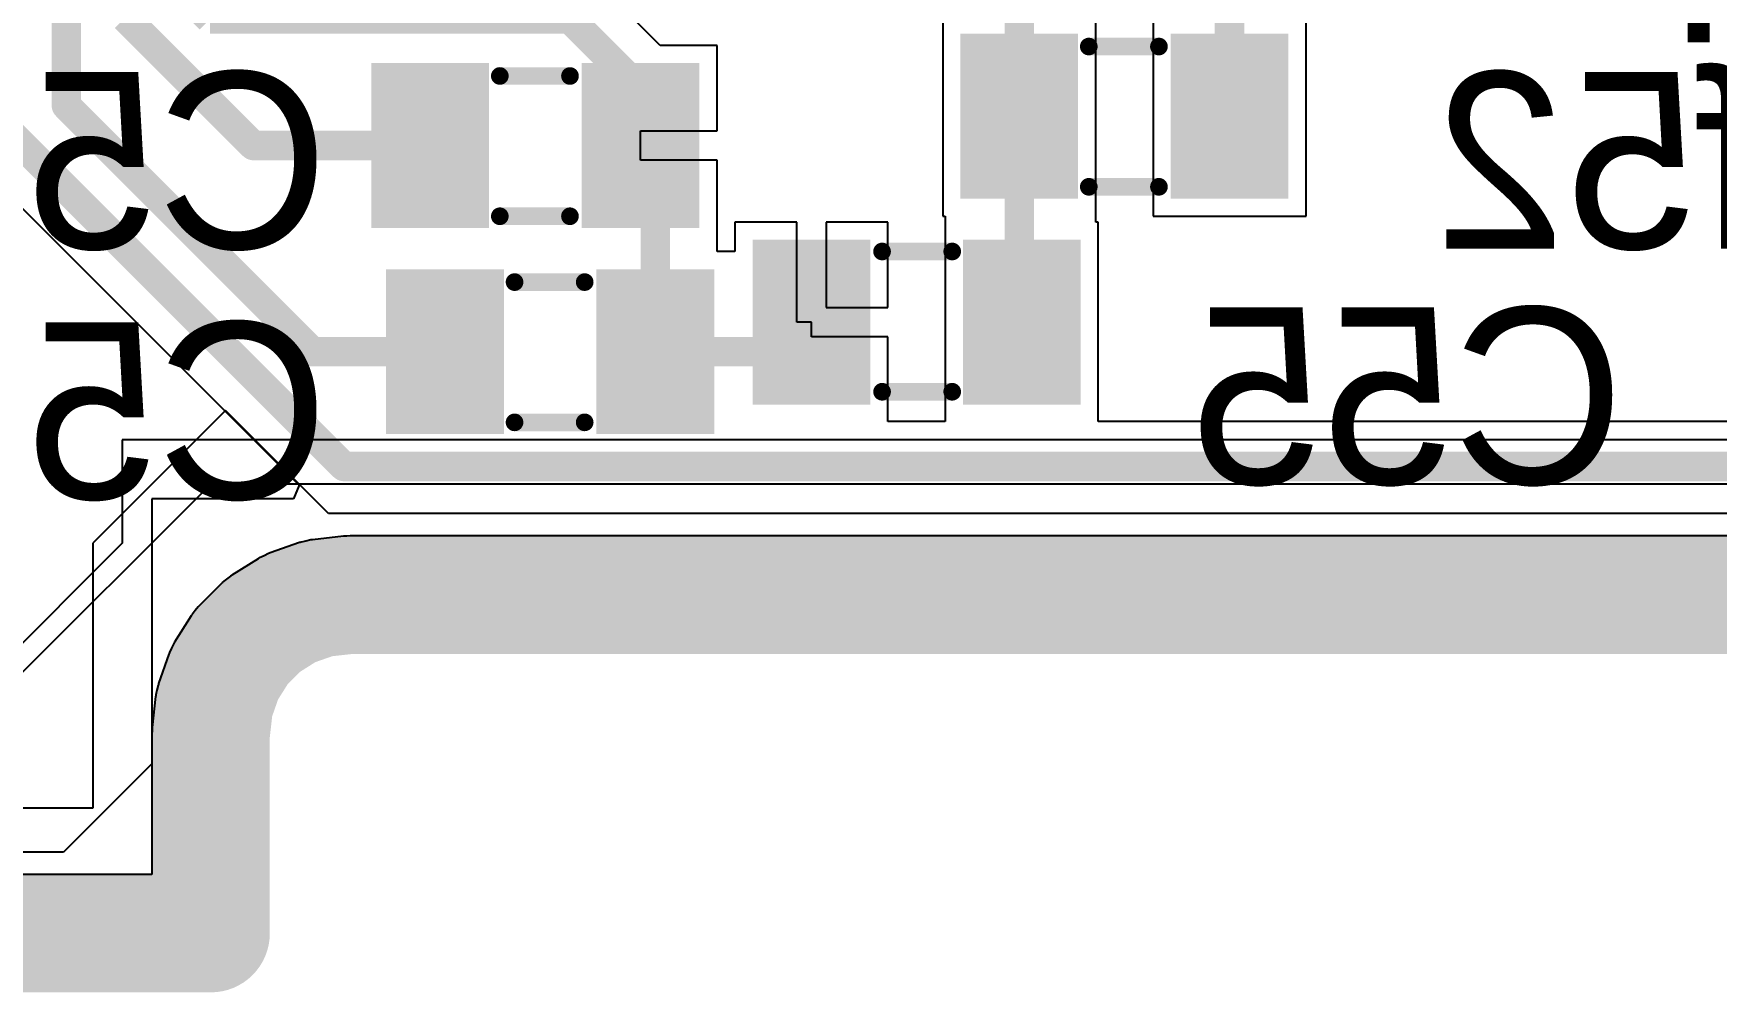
# Model space of a CAD drawing. Header units: millimetres. Extents: x 50.7 to 141.9, y 26.7 to 123.6.
# Drawn here: x 85.72 to 100.24, y 26.73 to 35 of the extents above; entities that cross this region are included whole.
import ezdxf

# ---------------------------------------------------------------- set-up
doc = ezdxf.new("R2010")
doc.units = ezdxf.units.MM
for name, color, linetype in [('BottomLayer', 5, 'Continuous'), ('BottomOverlay', 54, 'Continuous'), ('BottomPaste', 16, 'Continuous'), ('BottomSolder', 6, 'Continuous'), ('InternalPlane1', 76, 'Continuous'), ('InternalPlane3', 216, 'Continuous'), ('MidLayer3', 90, 'Continuous'), ('MidLayer4', 156, 'Continuous'), ('TopLayer', 1, 'Continuous'), ('TopOverlay', 2, 'Continuous')]:
    doc.layers.add(name, color=color, linetype=linetype)

msp = doc.modelspace()

# ---------------------------------------------------------------- linework, layer by layer
at = {"layer": 'BottomLayer'}
for p, q in [((91.126, 34.9), (90.622, 35.403)), ((93.563, 35.154), (93.563, 33.426)), ((94.883, 33.426), (94.883, 35.154)), ((95.377, 35.154), (95.377, 33.426)), ((96.698, 33.426), (96.698, 35.154)), ((91.618, 34.9), (91.126, 34.9)), ((91.618, 34.163), (91.618, 34.9)), ((90.957, 33.909), (90.957, 34.163)), ((90.957, 34.163), (91.618, 34.163)), ((85.222, 33.895), (88.012, 31.105)), ((91.618, 33.909), (90.957, 33.909)), ((91.618, 33.172), (91.618, 33.909)), ((93.563, 33.426), (93.585, 33.426)), ((93.585, 33.426), (93.585, 33.376)), ((94.883, 33.376), (94.883, 33.426)), ((94.883, 33.426), (94.883, 33.426)), ((95.377, 33.426), (96.698, 33.426)), ((92.304, 33.376), (91.77, 33.376)), ((91.77, 33.376), (91.77, 33.122)), ((92.304, 32.512), (92.304, 33.376)), ((93.091, 33.376), (92.558, 33.376)), ((92.558, 33.376), (92.558, 32.639)), ((93.091, 32.639), (93.091, 33.376)), ((93.585, 33.376), (93.585, 33.376)), ((93.585, 33.376), (93.585, 31.656)), ((94.905, 33.376), (94.883, 33.376)), ((94.905, 31.656), (94.905, 33.376)), ((91.618, 33.122), (91.618, 33.172)), ((91.618, 33.172), (91.618, 33.172)), ((91.745, 33.122), (91.618, 33.122)), ((91.77, 33.122), (91.745, 33.122)), ((91.745, 33.122), (91.745, 33.122)), ((92.431, 32.512), (92.304, 32.512)), ((92.431, 32.385), (92.431, 32.512)), ((92.558, 32.639), (93.091, 32.639)), ((93.091, 32.385), (92.431, 32.385)), ((93.091, 31.656), (93.091, 32.385)), ((93.585, 31.656), (93.091, 31.656)), ((127.88, 31.656), (94.905, 31.656)), ((88.012, 31.105), (87.963, 30.988)), ((87.963, 30.988), (86.741, 30.988)), ((86.741, 30.988), (86.741, 28.702)), ((86.741, 28.702), (86.233, 28.194)), ((86.233, 28.194), (85.979, 27.94)), ((85.979, 27.94), (52.705, 27.94))]:
    msp.add_line(p, q, dxfattribs=at)
at = {"layer": 'BottomLayer', "const_width": 0.254}
for points in [[(86.004, 34.381), (86.004, 41.808)], [(94.223, 32.512), (94.223, 36.068)], [(96.037, 34.29), (96.037, 36.043)], [(87.02, 35.351), (87.244, 35.128)], [(86.512, 35.141), (87.617, 34.036)], [(87.244, 35.128), (90.348, 35.128)], [(90.348, 35.128), (91.084, 34.392)], [(86.004, 34.381), (88.127, 32.258)], [(91.084, 32.258), (91.084, 34.392)], [(85.496, 34.17), (88.399, 31.267)], [(87.617, 34.036), (89.257, 34.036)], [(92.177, 32.258), (92.431, 32.512)], [(88.127, 32.258), (89.27, 32.258)], [(91.084, 32.258), (92.177, 32.258)], [(88.399, 31.267), (128.041, 31.267)]]:
    msp.add_lwpolyline(points, dxfattribs=at)
at = {"layer": 'BottomLayer', "const_width": 0.127}
for points in [[(85.941, 34.381, 1), (86.068, 34.381, 1)], [(85.941, 34.381, 1), (86.068, 34.381, 1)], [(91.021, 34.392, 1), (91.148, 34.392, 1)], [(91.021, 34.392, 1), (91.148, 34.392, 1)], [(95.974, 34.29, 1), (96.101, 34.29, 1)], [(87.554, 34.036, 1), (87.681, 34.036, 1)], [(87.554, 34.036, 1), (87.681, 34.036, 1)], [(89.194, 34.036, 1), (89.321, 34.036, 1)], [(92.367, 32.512, 1), (92.494, 32.512, 1)], [(94.159, 32.512, 1), (94.286, 32.512, 1)], [(88.063, 32.258, 1), (88.19, 32.258, 1)], [(88.063, 32.258, 1), (88.19, 32.258, 1)], [(89.206, 32.258, 1), (89.333, 32.258, 1)], [(91.021, 32.258, 1), (91.148, 32.258, 1)], [(91.021, 32.258, 1), (91.148, 32.258, 1)], [(92.113, 32.258, 1), (92.24, 32.258, 1)], [(92.113, 32.258, 1), (92.24, 32.258, 1)], [(88.336, 31.267, 1), (88.463, 31.267, 1)], [(88.336, 31.267, 1), (88.463, 31.267, 1)]]:
    msp.add_lwpolyline(points, format="xyb", close=True, dxfattribs=at)
at = {"layer": 'BottomLayer'}
for points in [[(93.817, 33.68), (94.629, 33.68), (93.817, 34.9), (94.629, 34.9)], [(95.631, 33.68), (96.444, 33.68), (95.631, 34.9), (96.444, 34.9)], [(88.737, 33.426), (89.549, 33.426), (88.737, 34.646), (89.549, 34.646)], [(90.551, 33.426), (91.364, 33.426), (90.551, 34.646), (91.364, 34.646)], [(92.837, 33.122), (92.024, 33.122), (92.837, 31.902), (92.024, 31.902)], [(94.651, 33.122), (93.839, 33.122), (94.651, 31.902), (93.839, 31.902)], [(88.864, 31.648), (89.676, 31.648), (88.864, 32.868), (89.676, 32.868)], [(90.678, 31.648), (91.491, 31.648), (90.678, 32.868), (91.491, 32.868)]]:
    msp.add_solid(points, dxfattribs=at)
at = {"layer": 'BottomOverlay', "const_width": 0.152}
for points in [[(94.823, 34.89), (95.428, 34.89)], [(89.743, 34.636), (90.348, 34.636)], [(94.823, 33.68), (95.428, 33.68)], [(89.743, 33.426), (90.348, 33.426)], [(93.04, 33.122), (93.645, 33.122)], [(89.87, 32.858), (90.475, 32.858)], [(93.04, 31.912), (93.645, 31.912)], [(89.87, 31.648), (90.475, 31.648)]]:
    msp.add_lwpolyline(points, dxfattribs=at)
at = {"layer": 'BottomOverlay', "const_width": 0.0762}
for points in [[(94.785, 34.89, 1), (94.861, 34.89, 1)], [(95.39, 34.89, 1), (95.466, 34.89, 1)], [(89.705, 34.636, 1), (89.781, 34.636, 1)], [(90.31, 34.636, 1), (90.386, 34.636, 1)], [(94.785, 33.68, 1), (94.861, 33.68, 1)], [(95.39, 33.68, 1), (95.466, 33.68, 1)], [(89.705, 33.426, 1), (89.781, 33.426, 1)], [(90.31, 33.426, 1), (90.386, 33.426, 1)], [(93.002, 33.122, 1), (93.078, 33.122, 1)], [(93.607, 33.122, 1), (93.683, 33.122, 1)], [(89.832, 32.858, 1), (89.908, 32.858, 1)], [(90.437, 32.858, 1), (90.513, 32.858, 1)], [(93.002, 31.912, 1), (93.078, 31.912, 1)], [(93.607, 31.912, 1), (93.683, 31.912, 1)], [(89.832, 31.648, 1), (89.908, 31.648, 1)], [(90.437, 31.648, 1), (90.513, 31.648, 1)]]:
    msp.add_lwpolyline(points, format="xyb", close=True, dxfattribs=at)
at = {"layer": 'BottomPaste'}
for points in [[(93.817, 33.68), (94.629, 33.68), (93.817, 34.9), (94.629, 34.9)], [(95.631, 33.68), (96.444, 33.68), (95.631, 34.9), (96.444, 34.9)], [(88.737, 33.426), (89.549, 33.426), (88.737, 34.646), (89.549, 34.646)], [(90.551, 33.426), (91.364, 33.426), (90.551, 34.646), (91.364, 34.646)], [(92.837, 33.122), (92.024, 33.122), (92.837, 31.902), (92.024, 31.902)], [(94.651, 33.122), (93.839, 33.122), (94.651, 31.902), (93.839, 31.902)], [(88.864, 31.648), (89.676, 31.648), (88.864, 32.868), (89.676, 32.868)], [(90.678, 31.648), (91.491, 31.648), (90.678, 32.868), (91.491, 32.868)]]:
    msp.add_solid(points, dxfattribs=at)
at = {"layer": 'BottomSolder'}
for points in [[(93.715, 33.579), (94.731, 33.579), (93.715, 35.001), (94.731, 35.001)], [(95.529, 33.579), (96.545, 33.579), (95.529, 35.001), (96.545, 35.001)], [(88.635, 33.325), (89.651, 33.325), (88.635, 34.747), (89.651, 34.747)], [(90.449, 33.325), (91.465, 33.325), (90.449, 34.747), (91.465, 34.747)], [(92.939, 33.223), (91.923, 33.223), (92.939, 31.801), (91.923, 31.801)], [(94.753, 33.223), (93.737, 33.223), (94.753, 31.801), (93.737, 31.801)], [(88.762, 31.547), (89.778, 31.547), (88.762, 32.969), (89.778, 32.969)], [(90.576, 31.547), (91.592, 31.547), (90.576, 32.969), (91.592, 32.969)]]:
    msp.add_solid(points, dxfattribs=at)
at = {"layer": 'InternalPlane1'}
for p, q in [((88.071, 30.624), (88.029, 30.615)), ((88.113, 30.634), (88.071, 30.624)), ((88.12, 30.635), (88.113, 30.634)), ((88.127, 30.636), (88.12, 30.635)), ((88.394, 30.666), (88.127, 30.636)), ((88.422, 30.667), (88.394, 30.666)), ((88.451, 30.669), (88.422, 30.667)), ((106.371, 30.669), (88.451, 30.669)), ((87.671, 30.48), (87.665, 30.476)), ((87.71, 30.498), (87.671, 30.48)), ((87.748, 30.517), (87.71, 30.498)), ((87.755, 30.519), (87.748, 30.517)), ((87.762, 30.522), (87.755, 30.519)), ((88.015, 30.611), (87.762, 30.522)), ((88.022, 30.612), (88.015, 30.611)), ((88.029, 30.615), (88.022, 30.612)), ((87.659, 30.472), (87.431, 30.329)), ((87.665, 30.476), (87.659, 30.472)), ((87.342, 30.258), (87.152, 30.068)), ((87.347, 30.263), (87.342, 30.258)), ((87.352, 30.268), (87.347, 30.263)), ((87.386, 30.294), (87.352, 30.268)), ((87.419, 30.322), (87.386, 30.294)), ((87.426, 30.325), (87.419, 30.322)), ((87.431, 30.329), (87.426, 30.325)), ((87.142, 30.058), (87.116, 30.024)), ((87.147, 30.063), (87.142, 30.058)), ((87.152, 30.068), (87.147, 30.063)), ((87.081, 29.979), (86.938, 29.751)), ((87.085, 29.984), (87.081, 29.979)), ((87.088, 29.991), (87.085, 29.984)), ((87.116, 30.024), (87.088, 29.991)), ((86.888, 29.648), (86.799, 29.395)), ((86.891, 29.655), (86.888, 29.648)), ((86.893, 29.662), (86.891, 29.655)), ((86.912, 29.7), (86.893, 29.662)), ((86.93, 29.739), (86.912, 29.7)), ((86.934, 29.745), (86.93, 29.739)), ((86.938, 29.751), (86.934, 29.745)), ((86.786, 29.339), (86.776, 29.297)), ((86.795, 29.381), (86.786, 29.339)), ((86.798, 29.388), (86.795, 29.381)), ((86.799, 29.395), (86.798, 29.388)), ((86.774, 29.283), (86.744, 29.016)), ((86.775, 29.29), (86.774, 29.283)), ((86.776, 29.297), (86.775, 29.29)), ((86.743, 28.987), (86.741, 28.959)), ((86.741, 28.959), (86.741, 27.749)), ((86.744, 29.016), (86.743, 28.987)), ((86.741, 27.749), (52.392, 27.749))]:
    msp.add_line(p, q, dxfattribs=at)
at = {"layer": 'InternalPlane1', "const_width": 1.016}
for points in [[(87.93, 30.04), (88.184, 30.129)], [(88.184, 30.129), (88.451, 30.159)], [(88.451, 30.159), (106.371, 30.159)], [(87.703, 29.897), (87.93, 30.04)], [(87.513, 29.707), (87.703, 29.897)], [(87.37, 29.48), (87.513, 29.707)], [(87.281, 29.226), (87.37, 29.48)], [(87.251, 28.959), (87.281, 29.226)], [(87.251, 27.239), (87.251, 28.959)], [(52.181, 27.239), (87.251, 27.239)]]:
    msp.add_lwpolyline(points, dxfattribs=at)
at = {"layer": 'InternalPlane1', "const_width": 0.508}
for points in [[(87.93, 30.129, 1), (88.438, 30.129, 1)], [(87.93, 30.129, 1), (88.438, 30.129, 1)], [(88.197, 30.159, 1), (88.705, 30.159, 1)], [(88.197, 30.159, 1), (88.705, 30.159, 1)], [(87.676, 30.04, 1), (88.184, 30.04, 1)], [(87.676, 30.04, 1), (88.184, 30.04, 1)], [(87.449, 29.897, 1), (87.957, 29.897, 1)], [(87.449, 29.897, 1), (87.957, 29.897, 1)], [(87.259, 29.707, 1), (87.767, 29.707, 1)], [(87.259, 29.707, 1), (87.767, 29.707, 1)], [(87.116, 29.48, 1), (87.624, 29.48, 1)], [(87.116, 29.48, 1), (87.624, 29.48, 1)], [(87.027, 29.226, 1), (87.535, 29.226, 1)], [(87.027, 29.226, 1), (87.535, 29.226, 1)], [(86.997, 28.959, 1), (87.505, 28.959, 1)], [(86.997, 28.959, 1), (87.505, 28.959, 1)], [(86.997, 27.239, 1), (87.505, 27.239, 1)], [(86.997, 27.239, 1), (87.505, 27.239, 1)]]:
    msp.add_lwpolyline(points, format="xyb", close=True, dxfattribs=at)
at = {"layer": 'InternalPlane3'}
for p, q in [((88.071, 30.624), (88.029, 30.615)), ((88.113, 30.634), (88.071, 30.624)), ((88.12, 30.635), (88.113, 30.634)), ((88.127, 30.636), (88.12, 30.635)), ((88.394, 30.666), (88.127, 30.636)), ((88.422, 30.667), (88.394, 30.666)), ((88.451, 30.669), (88.422, 30.667)), ((106.371, 30.669), (88.451, 30.669)), ((87.671, 30.48), (87.665, 30.476)), ((87.71, 30.498), (87.671, 30.48)), ((87.748, 30.517), (87.71, 30.498)), ((87.755, 30.519), (87.748, 30.517)), ((87.762, 30.522), (87.755, 30.519)), ((88.015, 30.611), (87.762, 30.522)), ((88.022, 30.612), (88.015, 30.611)), ((88.029, 30.615), (88.022, 30.612)), ((87.659, 30.472), (87.431, 30.329)), ((87.665, 30.476), (87.659, 30.472)), ((87.342, 30.258), (87.152, 30.068)), ((87.347, 30.263), (87.342, 30.258)), ((87.352, 30.268), (87.347, 30.263)), ((87.386, 30.294), (87.352, 30.268)), ((87.419, 30.322), (87.386, 30.294)), ((87.426, 30.325), (87.419, 30.322)), ((87.431, 30.329), (87.426, 30.325)), ((87.142, 30.058), (87.116, 30.024)), ((87.147, 30.063), (87.142, 30.058)), ((87.152, 30.068), (87.147, 30.063)), ((87.081, 29.979), (86.938, 29.751)), ((87.085, 29.984), (87.081, 29.979)), ((87.088, 29.991), (87.085, 29.984)), ((87.116, 30.024), (87.088, 29.991)), ((86.888, 29.648), (86.799, 29.395)), ((86.891, 29.655), (86.888, 29.648)), ((86.893, 29.662), (86.891, 29.655)), ((86.912, 29.7), (86.893, 29.662)), ((86.93, 29.739), (86.912, 29.7)), ((86.934, 29.745), (86.93, 29.739)), ((86.938, 29.751), (86.934, 29.745)), ((86.786, 29.339), (86.776, 29.297)), ((86.795, 29.381), (86.786, 29.339)), ((86.798, 29.388), (86.795, 29.381)), ((86.799, 29.395), (86.798, 29.388)), ((86.774, 29.283), (86.744, 29.016)), ((86.775, 29.29), (86.774, 29.283)), ((86.776, 29.297), (86.775, 29.29)), ((86.743, 28.987), (86.741, 28.959)), ((86.741, 28.959), (86.741, 27.749)), ((86.744, 29.016), (86.743, 28.987)), ((86.741, 27.749), (52.392, 27.749))]:
    msp.add_line(p, q, dxfattribs=at)
at = {"layer": 'InternalPlane3', "const_width": 1.016}
for points in [[(87.93, 30.04), (88.184, 30.129)], [(88.184, 30.129), (88.451, 30.159)], [(88.451, 30.159), (106.371, 30.159)], [(87.703, 29.897), (87.93, 30.04)], [(87.513, 29.707), (87.703, 29.897)], [(87.37, 29.48), (87.513, 29.707)], [(87.281, 29.226), (87.37, 29.48)], [(87.251, 28.959), (87.281, 29.226)], [(87.251, 27.239), (87.251, 28.959)], [(52.181, 27.239), (87.251, 27.239)]]:
    msp.add_lwpolyline(points, dxfattribs=at)
at = {"layer": 'InternalPlane3', "const_width": 0.508}
for points in [[(87.93, 30.129, 1), (88.438, 30.129, 1)], [(87.93, 30.129, 1), (88.438, 30.129, 1)], [(88.197, 30.159, 1), (88.705, 30.159, 1)], [(88.197, 30.159, 1), (88.705, 30.159, 1)], [(87.676, 30.04, 1), (88.184, 30.04, 1)], [(87.676, 30.04, 1), (88.184, 30.04, 1)], [(87.449, 29.897, 1), (87.957, 29.897, 1)], [(87.449, 29.897, 1), (87.957, 29.897, 1)], [(87.259, 29.707, 1), (87.767, 29.707, 1)], [(87.259, 29.707, 1), (87.767, 29.707, 1)], [(87.116, 29.48, 1), (87.624, 29.48, 1)], [(87.116, 29.48, 1), (87.624, 29.48, 1)], [(87.027, 29.226, 1), (87.535, 29.226, 1)], [(87.027, 29.226, 1), (87.535, 29.226, 1)], [(86.997, 28.959, 1), (87.505, 28.959, 1)], [(86.997, 28.959, 1), (87.505, 28.959, 1)], [(86.997, 27.239, 1), (87.505, 27.239, 1)], [(86.997, 27.239, 1), (87.505, 27.239, 1)]]:
    msp.add_lwpolyline(points, format="xyb", close=True, dxfattribs=at)
at = {"layer": 'MidLayer3'}
for p, q in [((107.188, 31.496), (86.487, 31.496)), ((86.487, 31.496), (86.487, 30.607)), ((86.487, 30.607), (84.709, 28.829))]:
    msp.add_line(p, q, dxfattribs=at)
at = {"layer": 'MidLayer4'}
for p, q in [((87.249, 31.115), (85.471, 29.337)), ((107.823, 31.115), (87.249, 31.115))]:
    msp.add_line(p, q, dxfattribs=at)
at = {"layer": 'TopLayer'}
for p, q in [((87.376, 31.75), (86.233, 30.607)), ((88.265, 30.861), (87.376, 31.75)), ((105.147, 30.861), (88.265, 30.861)), ((86.233, 30.607), (86.233, 28.321)), ((86.233, 28.321), (52.451, 28.321))]:
    msp.add_line(p, q, dxfattribs=at)

# ---------------------------------------------------------------- texts
at = {"layer": 'BottomOverlay', "text_generation_flag": 2}
for s, p in [('C52', (88.265, 33.147)), ('Rf52', (102.108, 33.147)), ('C55', (99.441, 31.115)), ('C54', (88.265, 30.988))]:
    msp.add_text(s, height=1.524, dxfattribs=at).set_placement(p)
at = {"layer": 'TopOverlay'}
msp.add_text('R44', height=1.524, dxfattribs=at).set_placement((99.822, 34.925))

doc.saveas('drawing.dxf')
